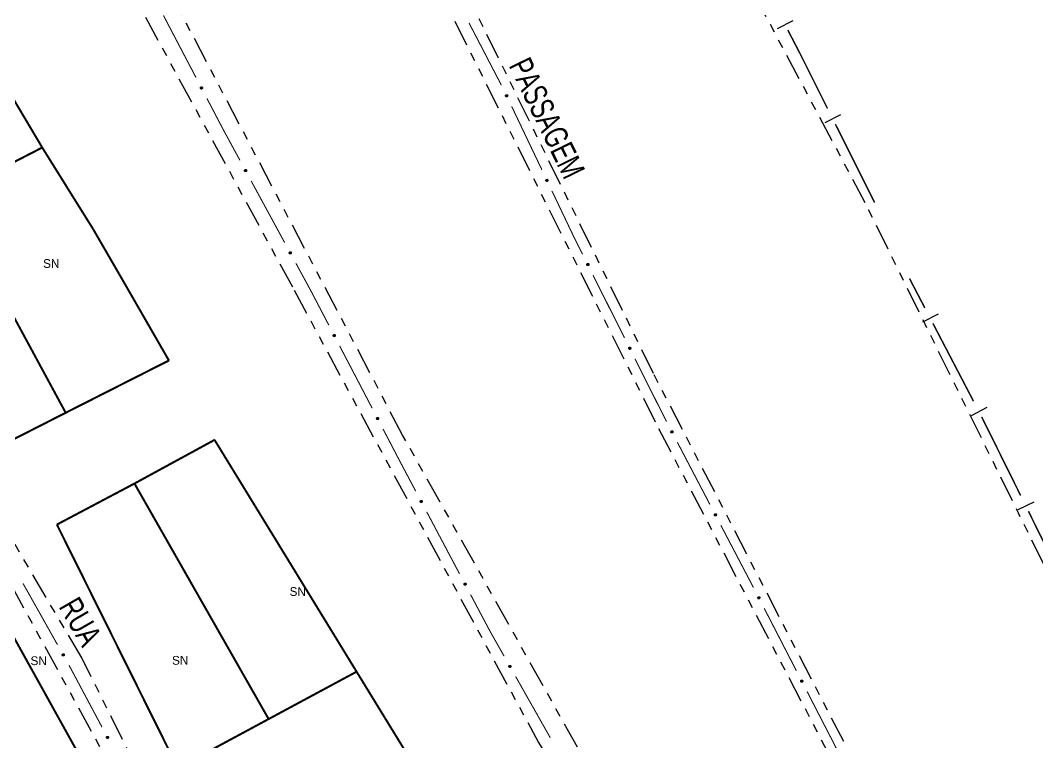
# Model space of a CAD drawing. Extents: x 205807 to 207855, y 4874692 to 4876446.
# Drawn here: x 207257.5 to 207431.4, y 4875657 to 4875780.4 of the extents above; entities that cross this region are included whole.
import ezdxf
from ezdxf.enums import TextEntityAlignment as Align

# ---------------------------------------------------------------- set-up
doc = ezdxf.new("R2010")
doc.units = 0
doc.header["$LTSCALE"] = 1.5
doc.header["$MEASUREMENT"] = 0
doc.linetypes.add('TRACO_25', pattern=[8, 3, -1, 1, -1, 1, -1])
for name, color, linetype in [('CD_MALHA_LOTES', 7, 'CONTINUOUS'), ('LM-LIM-SETORES-BAIRROS', 250, 'CONTINUOUS'), ('RU-QUADRA', 210, 'CONTINUOUS'), ('SV-EIXO-RUA-N-PAV', 6, 'CONTINUOUS'), ('SV-RUA-NAO-PAV', 7, 'CONTINUOUS'), ('SV-TXT-RUA-N-PAV', 7, 'CONTINUOUS'), ('Th_NmrPort', 1, 'CONTINUOUS')]:
    doc.layers.add(name, color=color, linetype=linetype)
doc.styles.add('ARIAL', font='ARIAL.SHX')

msp = doc.modelspace()

# ---------------------------------------------------------------- linework, layer by layer
at = {"layer": 'CD_MALHA_LOTES', "linetype": 'Continuous', "const_width": 0.35, "flags": 128}
for points in [[(207240.957543, 4875792.930096), (207261.283051, 4875758.668981)], [(207247.537401, 4875751.585853), (207261.283051, 4875758.668981)], [(207261.283051, 4875758.668981), (207269.991598, 4875744.7131)], [(207265.293271, 4875713.353231), (207245.242382, 4875750.403231)], [(207269.991598, 4875744.7131), (207275.256396, 4875735.619378)], [(207275.256396, 4875735.619378), (207282.924292, 4875722.285888)], [(207282.924292, 4875722.285888), (207265.293271, 4875713.353231)], [(207265.293271, 4875713.353231), (207256.515756, 4875708.889496)], [(207290.726332, 4875708.71914), (207277.041991, 4875701.260447)], [(207314.992376, 4875669.113521), (207290.726332, 4875708.71914)], [(207277.041991, 4875701.260447), (207263.789191, 4875694.250103)], [(207299.965589, 4875661.023669), (207277.041991, 4875701.260447)], [(207263.789191, 4875694.250103), (207284.44804, 4875652.66961)], [(207235.683263, 4875684.606871), (207244.446288, 4875688.269292), (207247.850237, 4875688.350961), (207249.688615, 4875687.155287), (207269.230695, 4875651.926422)], [(207299.965589, 4875661.023669), (207314.992376, 4875669.113521)], [(207323.691294, 4875654.921118), (207314.992376, 4875669.113521)], [(207284.44804, 4875652.66961), (207299.965589, 4875661.023669)]]:
    msp.add_lwpolyline(points, dxfattribs=at)
at = {"layer": 'LM-LIM-SETORES-BAIRROS'}
for points in [[(207389.534101, 4875780.320005), (207386.873211, 4875778.934487)], [(207397.676614, 4875764.240342), (207394.993665, 4875762.898036)], [(207414.329095, 4875730.195825), (207411.66935, 4875728.808109)], [(207422.655392, 4875714.237354), (207419.995647, 4875712.849638)], [(207430.676433, 4875698.088232), (207427.988042, 4875696.75686)]]:
    msp.add_lwpolyline(points, dxfattribs=at)
at = {"layer": 'LM-LIM-SETORES-BAIRROS', "const_width": 0.25}
for points in [[(207390.693354, 4875774.845776), (207388.665495, 4875778.740283)], [(207390.965918, 4875774.300986), (207390.693354, 4875774.845776)], [(207395.440269, 4875765.357822), (207390.965918, 4875774.300986)], [(207403.494102, 4875749.260127), (207396.782575, 4875762.674873)], [(207409.761219, 4875735.708039), (207409.455874, 4875736.293273)], [(207412.074079, 4875731.27513), (207409.761219, 4875735.708039)], [(207420.400375, 4875715.31666), (207413.461795, 4875728.615385)], [(207428.444656, 4875699.214807), (207421.787793, 4875712.656763)], [(207436.432891, 4875683.08446), (207429.776028, 4875696.526416)]]:
    msp.add_lwpolyline(points, dxfattribs=at)
at = {"layer": 'RU-QUADRA', "linetype": 'Continuous', "const_width": 0.18, "flags": 128}
for points in [[(207240.957543, 4875792.930096), (207261.283051, 4875758.668981), (207269.991598, 4875744.7131), (207275.256396, 4875735.619378), (207282.924292, 4875722.285888), (207265.293271, 4875713.353231), (207256.515756, 4875708.889496), (207248.907743, 4875705.051596), (207235.324783, 4875698.681614), (207221.332745, 4875692.119787), (207181.211874, 4875671.147518), (207176.266244, 4875681.07225), (207171.7383, 4875690.158784), (207162.573868, 4875708.549674), (207142.497864, 4875748.837558), (207170.122938, 4875760.931736), (207183.578432, 4875767.140478), (207197.783575, 4875773.69513), (207210.696872, 4875779.653688), (207229.09561, 4875787.412256)], [(207293.223152, 4875603.924695), (207289.677862, 4875611.395572), (207283.001526, 4875625.464403), (207269.230695, 4875651.926422), (207249.688615, 4875687.155287), (207247.850237, 4875688.350961), (207244.446288, 4875688.269292), (207235.683263, 4875684.606871), (207220.734105, 4875678.065881), (207187.32697, 4875662.760656), (207186.51209, 4875661.266017), (207192.952298, 4875647.628428), (207199.218884, 4875635.48696), (207207.201764, 4875620.020181), (207213.989382, 4875606.869217), (207215.514237, 4875603.924695), (207279.679371, 4875479.553777), (207316.160529, 4875497.418262), (207314.844199, 4875499.298734), (207342.299091, 4875513.590322)]]:
    msp.add_lwpolyline(points, close=True, dxfattribs=at)
msp.add_lwpolyline([(207323.691294, 4875654.921118), (207314.992376, 4875669.113521), (207290.726332, 4875708.71914), (207277.041991, 4875701.260447), (207263.789191, 4875694.250103), (207284.44804, 4875652.66961)], dxfattribs=at)
at = {"layer": 'SV-EIXO-RUA-N-PAV', "const_width": 0.18}
for points in [[(207281.990685, 4875781.24061), (207287.560037, 4875770.611296)], [(207334.207799, 4875779.942549), (207339.745969, 4875769.296955)], [(207289.416488, 4875767.068192), (207292.201165, 4875761.753535)], [(207341.487432, 4875765.696313), (207346.650213, 4875754.863691)], [(207292.201165, 4875761.753535), (207292.310107, 4875761.545615)], [(207292.310107, 4875761.545615), (207295.063774, 4875756.480476)], [(207296.974295, 4875752.966232), (207302.705859, 4875742.423501)], [(207348.37114, 4875751.252817), (207351.812994, 4875744.03107)], [(207351.812994, 4875744.03107), (207352.214462, 4875743.188705)], [(207352.214462, 4875743.188705), (207353.589808, 4875740.44753)], [(207304.61638, 4875738.909258), (207307.004532, 4875734.516453)], [(207355.383626, 4875736.872308), (207360.765081, 4875726.14664)], [(207307.004532, 4875734.516453), (207307.191152, 4875734.173181)], [(207307.191152, 4875734.173181), (207310.250227, 4875728.314458)], [(207312.101609, 4875724.768702), (207317.655754, 4875714.131435)], [(207362.558899, 4875722.571418), (207367.491899, 4875712.739556)], [(207367.491899, 4875712.739556), (207367.910163, 4875711.905923)], [(207367.910163, 4875711.905923), (207367.941409, 4875711.846291)], [(207319.507136, 4875710.585679), (207322.284209, 4875705.267045)], [(207369.797926, 4875708.303221), (207375.367475, 4875697.67401)], [(207322.284209, 4875705.267045), (207322.560991, 4875704.736952)], [(207322.560991, 4875704.736952), (207325.091842, 4875699.964492)], [(207326.965852, 4875696.430643), (207332.587884, 4875685.829098)], [(207377.223992, 4875694.13094), (207382.793541, 4875683.501729)], [(207258.009428, 4875684.178876), (207263.892563, 4875673.719969)], [(207334.461894, 4875682.29525), (207337.741413, 4875676.111015)], [(207384.632458, 4875679.949516), (207390.127509, 4875669.2816)], [(207337.741413, 4875676.111015), (207337.767899, 4875676.061069)], [(207337.767899, 4875676.061069), (207340.202409, 4875671.758626)], [(207265.853608, 4875670.233667), (207265.869651, 4875670.205145)], [(207265.869651, 4875670.205145), (207271.494822, 4875659.642326)], [(207342.17229, 4875668.277309), (207348.081933, 4875657.833358)], [(207391.959192, 4875665.725628), (207397.454242, 4875655.057713)]]:
    msp.add_lwpolyline(points, dxfattribs=at)
at = {"layer": 'SV-EIXO-RUA-N-PAV'}
for points in [[(207288.519086, 4875769.018103), (207288.565971, 4875769.004183), (207288.603421, 4875768.982632), (207288.629482, 4875768.955668), (207288.646299, 4875768.925835), (207288.660066, 4875768.893377), (207288.666726, 4875768.85759), (207288.665319, 4875768.816233), (207288.651686, 4875768.769102), (207288.627088, 4875768.73219), (207288.602019, 4875768.705225), (207288.571921, 4875768.685898), (207288.540165, 4875768.673053), (207288.502763, 4875768.667365), (207288.460866, 4875768.669199), (207288.413806, 4875768.684055), (207288.377236, 4875768.705434), (207288.352713, 4875768.732178), (207288.333475, 4875768.762559), (207288.319818, 4875768.795865), (207288.313483, 4875768.831032), (207288.315406, 4875768.873212), (207288.330684, 4875768.919466), (207288.351591, 4875768.956184), (207288.377983, 4875768.981076), (207288.408321, 4875768.999342), (207288.440708, 4875769.013546), (207288.476403, 4875769.021738), (207288.519086, 4875769.018103)], [(207340.664524, 4875767.678813), (207340.710849, 4875767.663127), (207340.747455, 4875767.640174), (207340.772477, 4875767.612241), (207340.788152, 4875767.581793), (207340.800679, 4875767.548837), (207340.805979, 4875767.512823), (207340.803007, 4875767.47155), (207340.787598, 4875767.424969), (207340.76162, 4875767.389015), (207340.735548, 4875767.363019), (207340.704739, 4875767.344846), (207340.67252, 4875767.333212), (207340.634929, 4875767.328945), (207340.593132, 4875767.332365), (207340.546668, 4875767.348992), (207340.510934, 4875767.371741), (207340.487442, 4875767.399394), (207340.469368, 4875767.430483), (207340.456982, 4875767.464282), (207340.451984, 4875767.499663), (207340.455503, 4875767.541741), (207340.472522, 4875767.587383), (207340.494804, 4875767.623282), (207340.52212, 4875767.647157), (207340.553128, 4875767.664261), (207340.58603, 4875767.677228), (207340.62201, 4875767.684062), (207340.664524, 4875767.678813)], [(207296.047121, 4875754.902164), (207296.094214, 4875754.888964), (207296.13199, 4875754.86799), (207296.158461, 4875754.841428), (207296.175733, 4875754.811856), (207296.189995, 4875754.779613), (207296.197203, 4875754.743932), (207296.19643, 4875754.702559), (207296.183521, 4875754.655225), (207296.159491, 4875754.61794), (207296.134838, 4875754.590594), (207296.10504, 4875754.570808), (207296.073485, 4875754.557478), (207296.036174, 4875754.551217), (207295.994254, 4875754.552409), (207295.946972, 4875754.566542), (207295.910079, 4875754.587359), (207295.885149, 4875754.613723), (207295.865448, 4875754.643807), (207295.851281, 4875754.676899), (207295.844408, 4875754.711965), (207295.845685, 4875754.75417), (207295.860253, 4875754.800653), (207295.880595, 4875754.837686), (207295.906602, 4875754.862979), (207295.936656, 4875754.881709), (207295.968822, 4875754.896407), (207296.004387, 4875754.905145), (207296.047121, 4875754.902164)], [(207347.548232, 4875753.235317), (207347.594557, 4875753.219632), (207347.631164, 4875753.196678), (207347.656185, 4875753.168746), (207347.67186, 4875753.138298), (207347.684388, 4875753.105341), (207347.689687, 4875753.069328), (207347.686715, 4875753.028054), (207347.671307, 4875752.981474), (207347.645328, 4875752.945519), (207347.619256, 4875752.919523), (207347.588448, 4875752.901351), (207347.556228, 4875752.889717), (207347.518638, 4875752.885449), (207347.47684, 4875752.888869), (207347.430377, 4875752.905497), (207347.394643, 4875752.928246), (207347.37115, 4875752.955899), (207347.353077, 4875752.986987), (207347.34069, 4875753.020786), (207347.335692, 4875753.056168), (207347.339211, 4875753.098245), (207347.35623, 4875753.143888), (207347.378513, 4875753.179787), (207347.405829, 4875753.203661), (207347.436836, 4875753.220766), (207347.469738, 4875753.233733), (207347.505718, 4875753.240567), (207347.548232, 4875753.235317)], [(207303.689206, 4875740.845189), (207303.7363, 4875740.83199), (207303.774075, 4875740.811015), (207303.800547, 4875740.784453), (207303.817818, 4875740.754882), (207303.832081, 4875740.722638), (207303.839288, 4875740.686958), (207303.838516, 4875740.645584), (207303.825606, 4875740.59825), (207303.801576, 4875740.560965), (207303.776924, 4875740.533619), (207303.747125, 4875740.513834), (207303.71557, 4875740.500503), (207303.67826, 4875740.494242), (207303.636339, 4875740.495435), (207303.589057, 4875740.509568), (207303.552164, 4875740.530385), (207303.527234, 4875740.556749), (207303.507533, 4875740.586832), (207303.493367, 4875740.619925), (207303.486494, 4875740.65499), (207303.48777, 4875740.697195), (207303.502338, 4875740.743678), (207303.52268, 4875740.780711), (207303.548687, 4875740.806005), (207303.578741, 4875740.824734), (207303.610907, 4875740.839432), (207303.646473, 4875740.848171), (207303.689206, 4875740.845189)], [(207354.520674, 4875738.837707), (207354.567307, 4875738.822965), (207354.604372, 4875738.800759), (207354.629955, 4875738.77334), (207354.646244, 4875738.743215), (207354.659437, 4875738.71052), (207354.665466, 4875738.674622), (207354.663332, 4875738.633296), (207354.648872, 4875738.586412), (207354.623628, 4875738.549938), (207354.598089, 4875738.523419), (207354.567655, 4875738.504625), (207354.535679, 4875738.49234), (207354.498182, 4875738.487311), (207354.456324, 4875738.489882), (207354.409532, 4875738.505564), (207354.373345, 4875738.527584), (207354.349296, 4875738.554754), (207354.330596, 4875738.58547), (207354.317526, 4875738.619011), (207354.311811, 4875738.654283), (207354.314476, 4875738.696424), (207354.330566, 4875738.742402), (207354.352116, 4875738.778745), (207354.378941, 4875738.803169), (207354.409596, 4875738.820899), (207354.442228, 4875738.834531), (207354.478061, 4875738.842094), (207354.520674, 4875738.837707)], [(207311.206996, 4875726.719895), (207311.253862, 4875726.705908), (207311.29128, 4875726.684304), (207311.317303, 4875726.657302), (207311.334077, 4875726.627445), (207311.347797, 4875726.594967), (207311.354406, 4875726.559171), (207311.35294, 4875726.517816), (207311.33924, 4875726.470705), (207311.314589, 4875726.433828), (207311.289482, 4875726.406899), (207311.259356, 4875726.387615), (207311.227582, 4875726.374815), (207311.190172, 4875726.36918), (207311.148277, 4875726.371075), (207311.101239, 4875726.385998), (207311.064699, 4875726.40743), (207311.040215, 4875726.434208), (207311.02102, 4875726.464617), (207311.00741, 4875726.497942), (207311.001126, 4875726.533118), (207311.003109, 4875726.575296), (207311.018453, 4875726.621528), (207311.039413, 4875726.658215), (207311.06584, 4875726.68307), (207311.096204, 4875726.701293), (207311.128612, 4875726.71545), (207311.164318, 4875726.723591), (207311.206996, 4875726.719895)], [(207361.695947, 4875724.536817), (207361.74258, 4875724.522075), (207361.779645, 4875724.499868), (207361.805228, 4875724.472449), (207361.821517, 4875724.442325), (207361.83471, 4875724.40963), (207361.840739, 4875724.373732), (207361.838605, 4875724.332406), (207361.824145, 4875724.285522), (207361.798901, 4875724.249048), (207361.773362, 4875724.222529), (207361.742928, 4875724.203735), (207361.710951, 4875724.19145), (207361.673455, 4875724.186421), (207361.631597, 4875724.188992), (207361.584805, 4875724.204674), (207361.548618, 4875724.226694), (207361.524569, 4875724.253864), (207361.505869, 4875724.28458), (207361.492799, 4875724.318121), (207361.487084, 4875724.353393), (207361.489749, 4875724.395534), (207361.505839, 4875724.441512), (207361.527389, 4875724.477855), (207361.554214, 4875724.502279), (207361.584869, 4875724.520009), (207361.617501, 4875724.533641), (207361.653334, 4875724.541204), (207361.695947, 4875724.536817)], [(207318.612523, 4875712.536871), (207318.659389, 4875712.522884), (207318.696808, 4875712.50128), (207318.72283, 4875712.474278), (207318.739604, 4875712.444421), (207318.753325, 4875712.411943), (207318.759933, 4875712.376147), (207318.758468, 4875712.334792), (207318.744767, 4875712.287681), (207318.720116, 4875712.250804), (207318.695009, 4875712.223875), (207318.664883, 4875712.204591), (207318.633109, 4875712.191792), (207318.595699, 4875712.186156), (207318.553805, 4875712.188051), (207318.506766, 4875712.202974), (207318.470227, 4875712.224406), (207318.445742, 4875712.251184), (207318.426547, 4875712.281593), (207318.412937, 4875712.314918), (207318.406653, 4875712.350094), (207318.408636, 4875712.392272), (207318.42398, 4875712.438504), (207318.44494, 4875712.475192), (207318.471368, 4875712.500046), (207318.501731, 4875712.518269), (207318.534139, 4875712.532426), (207318.569845, 4875712.540568), (207318.612523, 4875712.536871)], [(207368.900487, 4875710.253115), (207368.947373, 4875710.239196), (207368.984823, 4875710.217646), (207369.010885, 4875710.190682), (207369.027702, 4875710.16085), (207369.04147, 4875710.128392), (207369.04813, 4875710.092605), (207369.046724, 4875710.051248), (207369.033092, 4875710.004117), (207369.008495, 4875709.967204), (207368.983426, 4875709.940239), (207368.953328, 4875709.920912), (207368.921573, 4875709.908066), (207368.884171, 4875709.902377), (207368.842274, 4875709.904211), (207368.795214, 4875709.919065), (207368.758644, 4875709.940444), (207368.73412, 4875709.967187), (207368.714881, 4875709.997568), (207368.701223, 4875710.030874), (207368.694888, 4875710.066041), (207368.69681, 4875710.108221), (207368.712087, 4875710.154475), (207368.732994, 4875710.191193), (207368.759385, 4875710.216086), (207368.789722, 4875710.234353), (207368.822109, 4875710.248557), (207368.857804, 4875710.25675), (207368.900487, 4875710.253115)], [(207326.058784, 4875698.376077), (207326.105738, 4875698.36239), (207326.143295, 4875698.341025), (207326.169489, 4875698.314191), (207326.186454, 4875698.284442), (207326.200382, 4875698.252052), (207326.207219, 4875698.216299), (207326.206018, 4875698.174936), (207326.192618, 4875698.127738), (207326.168204, 4875698.090704), (207326.143269, 4875698.063615), (207326.113267, 4875698.044139), (207326.081576, 4875698.031136), (207326.044202, 4875698.025262), (207326.002297, 4875698.026889), (207325.955164, 4875698.041511), (207325.918488, 4875698.062709), (207325.893833, 4875698.08933), (207325.874444, 4875698.119616), (207325.860622, 4875698.152853), (207325.854112, 4875698.187988), (207325.855826, 4875698.230178), (207325.870874, 4875698.276507), (207325.891599, 4875698.313328), (207325.917867, 4875698.33835), (207325.948114, 4875698.356767), (207325.98043, 4875698.371131), (207326.016084, 4875698.379501), (207326.058784, 4875698.376077)], [(207376.326553, 4875696.080834), (207376.373439, 4875696.066915), (207376.410889, 4875696.045365), (207376.436951, 4875696.018401), (207376.453768, 4875695.988569), (207376.467535, 4875695.956111), (207376.474196, 4875695.920324), (207376.47279, 4875695.878968), (207376.459158, 4875695.831836), (207376.43456, 4875695.794923), (207376.409492, 4875695.767958), (207376.379394, 4875695.748631), (207376.347639, 4875695.735785), (207376.310237, 4875695.730096), (207376.26834, 4875695.73193), (207376.22128, 4875695.746785), (207376.184709, 4875695.768163), (207376.160186, 4875695.794906), (207376.140947, 4875695.825288), (207376.127289, 4875695.858593), (207376.120954, 4875695.89376), (207376.122876, 4875695.93594), (207376.138153, 4875695.982195), (207376.15906, 4875696.018912), (207376.185451, 4875696.043805), (207376.215788, 4875696.062072), (207376.248175, 4875696.076276), (207376.28387, 4875696.084469), (207376.326553, 4875696.080834)], [(207333.554826, 4875684.240683), (207333.60178, 4875684.226996), (207333.639337, 4875684.205632), (207333.665531, 4875684.178797), (207333.682496, 4875684.149048), (207333.696424, 4875684.116658), (207333.703261, 4875684.080905), (207333.70206, 4875684.039542), (207333.688661, 4875683.992344), (207333.664246, 4875683.95531), (207333.639311, 4875683.928221), (207333.609309, 4875683.908745), (207333.577618, 4875683.895743), (207333.540245, 4875683.889869), (207333.498339, 4875683.891495), (207333.451206, 4875683.906117), (207333.41453, 4875683.927315), (207333.389875, 4875683.953936), (207333.370486, 4875683.984222), (207333.356664, 4875684.01746), (207333.350154, 4875684.052594), (207333.351868, 4875684.094784), (207333.366916, 4875684.141113), (207333.387641, 4875684.177934), (207333.413909, 4875684.202957), (207333.444156, 4875684.221373), (207333.476472, 4875684.235738), (207333.512126, 4875684.244107), (207333.554826, 4875684.240683)], [(207383.748683, 4875681.905641), (207383.79547, 4875681.891394), (207383.832769, 4875681.869583), (207383.858641, 4875681.842437), (207383.87525, 4875681.812488), (207383.888789, 4875681.779934), (207383.895199, 4875681.744102), (207383.893504, 4875681.702756), (207383.879543, 4875681.655721), (207383.854688, 4875681.618981), (207383.829431, 4875681.592192), (207383.799199, 4875681.573076), (207383.767355, 4875681.560452), (207383.729914, 4875681.555025), (207383.68803, 4875681.557152), (207383.641075, 4875681.572336), (207383.604655, 4875681.59397), (207383.58032, 4875681.620884), (207383.561294, 4875681.651399), (207383.547869, 4875681.684799), (207383.54178, 4875681.720009), (207383.543997, 4875681.762175), (207383.559598, 4875681.808321), (207383.58076, 4875681.844892), (207383.607325, 4875681.869599), (207383.63779, 4875681.887654), (207383.670275, 4875681.901631), (207383.706027, 4875681.909574), (207383.748683, 4875681.905641)], [(207264.898588, 4875672.156015), (207264.945867, 4875672.143496), (207264.983941, 4875672.123069), (207265.010794, 4875672.096892), (207265.02849, 4875672.067573), (207265.043217, 4875672.035538), (207265.050938, 4875671.999966), (207265.050763, 4875671.958585), (207265.038538, 4875671.91107), (207265.015049, 4875671.873442), (207264.990794, 4875671.845743), (207264.961284, 4875671.82553), (207264.929924, 4875671.811745), (207264.892708, 4875671.804946), (207264.850775, 4875671.805533), (207264.803294, 4875671.818982), (207264.766104, 4875671.839264), (207264.740796, 4875671.865266), (207264.720663, 4875671.895062), (207264.706021, 4875671.927947), (207264.698642, 4875671.962909), (207264.699309, 4875672.005129), (207264.713204, 4875672.051817), (207264.73301, 4875672.08914), (207264.75865, 4875672.114806), (207264.78843, 4875672.133967), (207264.820381, 4875672.149128), (207264.855816, 4875672.158379), (207264.898588, 4875672.156015)], [(207341.212397, 4875670.197228), (207341.259708, 4875670.18483), (207341.297834, 4875670.1645), (207341.324753, 4875670.13839), (207341.342524, 4875670.109116), (207341.357331, 4875670.077119), (207341.365143, 4875670.041566), (207341.365073, 4875670.000186), (207341.352968, 4875669.952639), (207341.329575, 4875669.914952), (207341.30539, 4875669.887192), (207341.275931, 4875669.866903), (207341.244607, 4875669.853039), (207341.207408, 4875669.846146), (207341.165473, 4875669.846627), (207341.117958, 4875669.859956), (207341.080717, 4875669.880143), (207341.055344, 4875669.906081), (207341.035135, 4875669.935826), (207341.020409, 4875669.968673), (207341.012942, 4875670.003617), (207341.013502, 4875670.045837), (207341.027279, 4875670.092561), (207341.046989, 4875670.129934), (207341.072564, 4875670.155665), (207341.102296, 4875670.174902), (207341.134208, 4875670.190144), (207341.169619, 4875670.199484), (207341.212397, 4875670.197228)], [(207391.075417, 4875667.681753), (207391.122204, 4875667.667507), (207391.159503, 4875667.645695), (207391.185375, 4875667.61855), (207391.201983, 4875667.5886), (207391.215523, 4875667.556047), (207391.221933, 4875667.520214), (207391.220238, 4875667.478868), (207391.206277, 4875667.431834), (207391.181421, 4875667.395094), (207391.156165, 4875667.368305), (207391.125933, 4875667.349189), (207391.094088, 4875667.336565), (207391.056648, 4875667.331138), (207391.014764, 4875667.333265), (207390.967809, 4875667.348448), (207390.931389, 4875667.370083), (207390.907054, 4875667.396996), (207390.888028, 4875667.427511), (207390.874603, 4875667.460912), (207390.868514, 4875667.496122), (207390.870731, 4875667.538288), (207390.886332, 4875667.584434), (207390.907494, 4875667.621005), (207390.934059, 4875667.645712), (207390.964524, 4875667.663766), (207390.997009, 4875667.677744), (207391.03276, 4875667.685687), (207391.075417, 4875667.681753)], [(207272.464539, 4875658.055603), (207272.511517, 4875658.041999), (207272.54911, 4875658.0207), (207272.575352, 4875657.993911), (207272.592368, 4875657.964191), (207272.606353, 4875657.931826), (207272.613253, 4875657.896085), (207272.612124, 4875657.85472), (207272.598807, 4875657.807499), (207272.574457, 4875657.770422), (207272.54957, 4875657.743289), (207272.519602, 4875657.723761), (207272.487933, 4875657.710703), (207272.45057, 4875657.704764), (207272.408662, 4875657.706317), (207272.361503, 4875657.720857), (207272.324791, 4875657.74199), (207272.300089, 4875657.768569), (207272.280647, 4875657.798821), (207272.266767, 4875657.832034), (207272.260196, 4875657.867157), (207272.261836, 4875657.90935), (207272.276803, 4875657.955705), (207272.297464, 4875657.992562), (207272.323688, 4875658.017631), (207272.353902, 4875658.0361), (207272.386193, 4875658.050521), (207272.421833, 4875658.058953), (207272.464539, 4875658.055603)]]:
    msp.add_lwpolyline(points, close=True, dxfattribs=at)
for points in [[(207288.377983, 4875768.981076), (207288.571921, 4875768.685898)], [(207288.393975, 4875768.987708), (207288.583839, 4875768.695907)], [(207288.408321, 4875768.999342), (207288.602019, 4875768.705225)], [(207288.427242, 4875769.003598), (207288.613824, 4875768.723941)], [(207288.440708, 4875769.013546), (207288.627088, 4875768.73219)], [(207288.460625, 4875769.013387), (207288.63765, 4875768.754911)], [(207288.476403, 4875769.021738), (207288.651686, 4875768.769102)], [(207288.496542, 4875769.018341), (207288.655201, 4875768.794916)], [(207288.519086, 4875769.018103), (207288.665319, 4875768.816233)], [(207288.544317, 4875769.009483), (207288.662217, 4875768.843267)], [(207288.565971, 4875769.004183), (207288.666726, 4875768.85759)], [(207288.587373, 4875768.99199), (207288.658413, 4875768.882867)], [(207288.603421, 4875768.982632), (207288.660066, 4875768.893377)], [(207288.313483, 4875768.831032), (207288.413806, 4875768.684055)], [(207288.315406, 4875768.873212), (207288.460866, 4875768.669199)], [(207288.319108, 4875768.848348), (207288.433324, 4875768.683283)], [(207288.319227, 4875768.809899), (207288.39211, 4875768.700201)], [(207288.319818, 4875768.795865), (207288.377236, 4875768.705434)], [(207288.326182, 4875768.893648), (207288.479949, 4875768.670741)], [(207288.330684, 4875768.919466), (207288.502763, 4875768.667365)], [(207288.341258, 4875768.935438), (207288.51834, 4875768.673911)], [(207288.351591, 4875768.956184), (207288.540165, 4875768.673053)], [(207288.365717, 4875768.965199), (207288.554198, 4875768.681916)], [(207340.451984, 4875767.499663), (207340.546668, 4875767.348992)], [(207340.455503, 4875767.541741), (207340.593132, 4875767.332365)], [(207340.456924, 4875767.478328), (207340.525599, 4875767.365948)], [(207340.456982, 4875767.464282), (207340.510934, 4875767.371741)], [(207340.45826, 4875767.516754), (207340.566143, 4875767.347482)], [(207340.467045, 4875767.561754), (207340.612259, 4875767.333183)], [(207340.472522, 4875767.587383), (207340.634929, 4875767.328945)], [(207340.483693, 4875767.602942), (207340.650743, 4875767.334897)], [(207340.494804, 4875767.623282), (207340.67252, 4875767.333212)], [(207340.509261, 4875767.631755), (207340.686879, 4875767.341538)], [(207340.52212, 4875767.647157), (207340.704739, 4875767.344846)], [(207340.538352, 4875767.653178), (207340.717028, 4875767.354395)], [(207340.553128, 4875767.664261), (207340.735548, 4875767.363019)], [(207340.572197, 4875767.667797), (207340.748053, 4875767.381274)], [(207340.58603, 4875767.677228), (207340.76162, 4875767.389015)], [(207340.605927, 4875767.676314), (207340.773035, 4875767.411319)], [(207340.62201, 4875767.684062), (207340.787598, 4875767.424969)], [(207340.642005, 4875767.679905), (207340.792088, 4875767.450631)], [(207340.664524, 4875767.678813), (207340.803007, 4875767.47155)], [(207340.68941, 4875767.669244), (207340.800931, 4875767.498681)], [(207340.710849, 4875767.663127), (207340.805979, 4875767.512823)], [(207340.731773, 4875767.650133), (207340.79863, 4875767.538397)], [(207340.747455, 4875767.640174), (207340.800679, 4875767.548837)], [(207295.844408, 4875754.711965), (207295.946972, 4875754.566542)], [(207295.845685, 4875754.75417), (207295.994254, 4875754.552409)], [(207295.849767, 4875754.729366), (207295.9665, 4875754.56607)], [(207295.850476, 4875754.690923), (207295.925031, 4875754.582354)], [(207295.851281, 4875754.676899), (207295.910079, 4875754.587359)], [(207295.856147, 4875754.774768), (207296.013311, 4875754.554243)], [(207295.860253, 4875754.800653), (207296.036174, 4875754.551217)], [(207295.87058, 4875754.816784), (207296.051649, 4875754.558002)], [(207295.880595, 4875754.837686), (207296.073485, 4875754.557478)], [(207295.89458, 4875754.846916), (207296.08738, 4875754.566555)], [(207295.906602, 4875754.862979), (207296.10504, 4875754.570808)], [(207295.922491, 4875754.869855), (207296.116804, 4875754.580998)], [(207295.936656, 4875754.881709), (207296.134838, 4875754.590594)], [(207295.955511, 4875754.886254), (207296.146355, 4875754.609489)], [(207295.968822, 4875754.896407), (207296.159491, 4875754.61794)], [(207295.98874, 4875754.896553), (207296.169704, 4875754.64082)], [(207296.004387, 4875754.905145), (207296.183521, 4875754.655225)], [(207296.024576, 4875754.902057), (207296.186639, 4875754.68109)], [(207296.047121, 4875754.902164), (207296.19643, 4875754.702559)], [(207296.072481, 4875754.893932), (207296.192914, 4875754.729542)], [(207296.094214, 4875754.888964), (207296.197203, 4875754.743932)], [(207296.1158, 4875754.877101), (207296.188504, 4875754.769079)], [(207296.13199, 4875754.86799), (207296.189995, 4875754.779613)], [(207347.335692, 4875753.056168), (207347.430377, 4875752.905497)], [(207347.339211, 4875753.098245), (207347.47684, 4875752.888869)], [(207347.340632, 4875753.034833), (207347.409308, 4875752.922453)], [(207347.34069, 4875753.020786), (207347.394643, 4875752.928246)], [(207347.341969, 4875753.073259), (207347.449852, 4875752.903986)], [(207347.350754, 4875753.118258), (207347.495967, 4875752.889687)], [(207347.35623, 4875753.143888), (207347.518638, 4875752.885449)], [(207347.367401, 4875753.159447), (207347.534451, 4875752.891401)], [(207347.378513, 4875753.179787), (207347.556228, 4875752.889717)], [(207347.39297, 4875753.18826), (207347.570587, 4875752.898042)], [(207347.405829, 4875753.203661), (207347.588448, 4875752.901351)], [(207347.422061, 4875753.209683), (207347.600737, 4875752.9109)], [(207347.436836, 4875753.220766), (207347.619256, 4875752.919523)], [(207347.455906, 4875753.224301), (207347.631762, 4875752.937779)], [(207347.469738, 4875753.233733), (207347.645328, 4875752.945519)], [(207347.489635, 4875753.232819), (207347.656743, 4875752.967824)], [(207347.505718, 4875753.240567), (207347.671307, 4875752.981474)], [(207347.525713, 4875753.23641), (207347.675797, 4875753.007136)], [(207347.548232, 4875753.235317), (207347.686715, 4875753.028054)], [(207347.573119, 4875753.225748), (207347.684639, 4875753.055186)], [(207347.594557, 4875753.219632), (207347.689687, 4875753.069328)], [(207347.615481, 4875753.206637), (207347.682338, 4875753.094902)], [(207347.631164, 4875753.196678), (207347.684388, 4875753.105341)], [(207303.486494, 4875740.65499), (207303.589057, 4875740.509568)], [(207303.48777, 4875740.697195), (207303.636339, 4875740.495435)], [(207303.491853, 4875740.672391), (207303.608585, 4875740.509095)], [(207303.492561, 4875740.633948), (207303.567116, 4875740.525379)], [(207303.493367, 4875740.619925), (207303.552164, 4875740.530385)], [(207303.498232, 4875740.717794), (207303.655396, 4875740.497269)], [(207303.502338, 4875740.743678), (207303.67826, 4875740.494242)], [(207303.512665, 4875740.75981), (207303.693734, 4875740.501027)], [(207303.52268, 4875740.780711), (207303.71557, 4875740.500503)], [(207303.536666, 4875740.789942), (207303.729466, 4875740.509581)], [(207303.548687, 4875740.806005), (207303.747125, 4875740.513834)], [(207303.564576, 4875740.812881), (207303.758889, 4875740.524023)], [(207303.578741, 4875740.824734), (207303.776924, 4875740.533619)], [(207303.597596, 4875740.829279), (207303.788441, 4875740.552514)], [(207303.610907, 4875740.839432), (207303.801576, 4875740.560965)], [(207303.630825, 4875740.839578), (207303.811789, 4875740.583845)], [(207303.646473, 4875740.848171), (207303.825606, 4875740.59825)], [(207303.666661, 4875740.845083), (207303.828725, 4875740.624115)], [(207303.689206, 4875740.845189), (207303.838516, 4875740.645584)], [(207303.714566, 4875740.836957), (207303.834999, 4875740.672567)], [(207303.7363, 4875740.83199), (207303.839288, 4875740.686958)], [(207303.757885, 4875740.820126), (207303.83059, 4875740.712104)], [(207303.774075, 4875740.811015), (207303.832081, 4875740.722638)], [(207354.311811, 4875738.654283), (207354.409532, 4875738.505564)], [(207354.314476, 4875738.696424), (207354.456324, 4875738.489882)], [(207354.317183, 4875738.633053), (207354.388124, 4875738.522089)], [(207354.317526, 4875738.619011), (207354.373345, 4875738.527584)], [(207354.31774, 4875738.671498), (207354.429034, 4875738.504449)], [(207354.32561, 4875738.716667), (207354.47543, 4875738.491088)], [(207354.330566, 4875738.742402), (207354.498182, 4875738.487311)], [(207354.341419, 4875738.758185), (207354.513872, 4875738.493583)], [(207354.352116, 4875738.778745), (207354.535679, 4875738.49234)], [(207354.366397, 4875738.78751), (207354.549865, 4875738.500955)], [(207354.378941, 4875738.803169), (207354.567655, 4875738.504625)], [(207354.395048, 4875738.809519), (207354.579748, 4875738.514422)], [(207354.409596, 4875738.820899), (207354.598089, 4875738.523419)], [(207354.428589, 4875738.824821), (207354.610221, 4875738.541925)], [(207354.442228, 4875738.834531), (207354.623628, 4875738.549938)], [(207354.462139, 4875738.834021), (207354.634588, 4875738.57247)], [(207354.478061, 4875738.842094), (207354.648872, 4875738.586412)], [(207354.498137, 4875738.838343), (207354.65284, 4875738.612161)], [(207354.520674, 4875738.837707), (207354.663332, 4875738.633296)], [(207354.545749, 4875738.828645), (207354.660706, 4875738.66038)], [(207354.567307, 4875738.822965), (207354.665466, 4875738.674622)], [(207354.588491, 4875738.810397), (207354.6576, 4875738.700041)], [(207354.604372, 4875738.800759), (207354.659437, 4875738.71052)], [(207311.001126, 4875726.533118), (207311.101239, 4875726.385998)], [(207311.003109, 4875726.575296), (207311.148277, 4875726.371075)], [(207311.006775, 4875726.550427), (207311.120756, 4875726.385198)], [(207311.00684, 4875726.511977), (207311.079566, 4875726.402175)], [(207311.00741, 4875726.497942), (207311.064699, 4875726.40743)], [(207311.013914, 4875726.595716), (207311.167362, 4875726.372589)], [(207311.018453, 4875726.621528), (207311.190172, 4875726.36918)], [(207311.02905, 4875726.637484), (207311.205758, 4875726.375705)], [(207311.039413, 4875726.658215), (207311.227582, 4875726.374815)], [(207311.053551, 4875726.66721), (207311.241627, 4875726.383658)], [(207311.06584, 4875726.68307), (207311.259356, 4875726.387615)], [(207311.081842, 4875726.689679), (207311.271289, 4875726.397606)], [(207311.096204, 4875726.701293), (207311.289482, 4875726.406899)], [(207311.115132, 4875726.705521), (207311.301314, 4875726.425598)], [(207311.128612, 4875726.71545), (207311.314589, 4875726.433828)], [(207311.148529, 4875726.715263), (207311.325183, 4875726.456534)], [(207311.164318, 4875726.723591), (207311.33924, 4875726.470705)], [(207311.184452, 4875726.720165), (207311.342791, 4875726.496514)], [(207311.206996, 4875726.719895), (207311.35294, 4875726.517816)], [(207311.232214, 4875726.711239), (207311.349877, 4875726.544854)], [(207311.253862, 4875726.705908), (207311.354406, 4875726.559171)], [(207311.275245, 4875726.693684), (207311.34613, 4875726.58446)], [(207311.29128, 4875726.684304), (207311.347797, 4875726.594967)], [(207361.487084, 4875724.353393), (207361.584805, 4875724.204674)], [(207361.489749, 4875724.395534), (207361.631597, 4875724.188992)], [(207361.492456, 4875724.332163), (207361.563397, 4875724.221199)], [(207361.492799, 4875724.318121), (207361.548618, 4875724.226694)], [(207361.493013, 4875724.370608), (207361.604307, 4875724.203559)], [(207361.500883, 4875724.415777), (207361.650703, 4875724.190198)], [(207361.505839, 4875724.441512), (207361.673455, 4875724.186421)], [(207361.516691, 4875724.457294), (207361.689145, 4875724.192692)], [(207361.527389, 4875724.477855), (207361.710951, 4875724.19145)], [(207361.54167, 4875724.48662), (207361.725138, 4875724.200065)], [(207361.554214, 4875724.502279), (207361.742928, 4875724.203735)], [(207361.570321, 4875724.508628), (207361.755021, 4875724.213532)], [(207361.584869, 4875724.520009), (207361.773362, 4875724.222529)], [(207361.603862, 4875724.523931), (207361.785494, 4875724.241035)], [(207361.617501, 4875724.533641), (207361.798901, 4875724.249048)], [(207361.637412, 4875724.533131), (207361.809861, 4875724.27158)], [(207361.653334, 4875724.541204), (207361.824145, 4875724.285522)], [(207361.67341, 4875724.537453), (207361.828113, 4875724.311271)], [(207361.695947, 4875724.536817), (207361.838605, 4875724.332406)], [(207361.721022, 4875724.527755), (207361.835979, 4875724.35949)], [(207361.74258, 4875724.522075), (207361.840739, 4875724.373732)], [(207361.763764, 4875724.509507), (207361.832873, 4875724.399151)], [(207361.779645, 4875724.499868), (207361.83471, 4875724.40963)], [(207318.406653, 4875712.350094), (207318.506766, 4875712.202974)], [(207318.408636, 4875712.392272), (207318.553805, 4875712.188051)], [(207318.412303, 4875712.367403), (207318.526283, 4875712.202174)], [(207318.412367, 4875712.328953), (207318.485093, 4875712.219151)], [(207318.412937, 4875712.314918), (207318.470227, 4875712.224406)], [(207318.419442, 4875712.412692), (207318.572889, 4875712.189565)], [(207318.42398, 4875712.438504), (207318.595699, 4875712.186156)], [(207318.434577, 4875712.45446), (207318.611285, 4875712.192681)], [(207318.44494, 4875712.475192), (207318.633109, 4875712.191792)], [(207318.459078, 4875712.484186), (207318.647155, 4875712.200635)], [(207318.471368, 4875712.500046), (207318.664883, 4875712.204591)], [(207318.487369, 4875712.506655), (207318.676816, 4875712.214583)], [(207318.501731, 4875712.518269), (207318.695009, 4875712.223875)], [(207318.520659, 4875712.522497), (207318.706841, 4875712.242574)], [(207318.534139, 4875712.532426), (207318.720116, 4875712.250804)], [(207318.554056, 4875712.532239), (207318.730711, 4875712.27351)], [(207318.569845, 4875712.540568), (207318.744767, 4875712.287681)], [(207318.589979, 4875712.537142), (207318.748319, 4875712.31349)], [(207318.612523, 4875712.536871), (207318.758468, 4875712.334792)], [(207318.637742, 4875712.528215), (207318.755404, 4875712.36183)], [(207318.659389, 4875712.522884), (207318.759933, 4875712.376147)], [(207318.680773, 4875712.510661), (207318.751657, 4875712.401436)], [(207318.696808, 4875712.50128), (207318.753325, 4875712.411943)], [(207368.694888, 4875710.066041), (207368.795214, 4875709.919065)], [(207368.69681, 4875710.108221), (207368.842274, 4875709.904211)], [(207368.700512, 4875710.083357), (207368.814732, 4875709.918294)], [(207368.700633, 4875710.044908), (207368.773517, 4875709.935211)], [(207368.701223, 4875710.030874), (207368.758644, 4875709.940444)], [(207368.707586, 4875710.128657), (207368.861356, 4875709.905753)], [(207368.712087, 4875710.154475), (207368.884171, 4875709.902377)], [(207368.72266, 4875710.170447), (207368.899748, 4875709.908924)], [(207368.732994, 4875710.191193), (207368.921573, 4875709.908066)], [(207368.747119, 4875710.200208), (207368.935606, 4875709.916929)], [(207368.759385, 4875710.216086), (207368.953328, 4875709.920912)], [(207368.775377, 4875710.222718), (207368.965247, 4875709.93092)], [(207368.789722, 4875710.234353), (207368.983426, 4875709.940239)], [(207368.808644, 4875710.238609), (207368.995231, 4875709.958956)], [(207368.822109, 4875710.248557), (207369.008495, 4875709.967204)], [(207368.842027, 4875710.248398), (207369.019056, 4875709.989926)], [(207368.857804, 4875710.25675), (207369.033092, 4875710.004117)], [(207368.877943, 4875710.253353), (207369.036606, 4875710.029931)], [(207368.900487, 4875710.253115), (207369.046724, 4875710.051248)], [(207368.925718, 4875710.244496), (207369.043622, 4875710.078282)], [(207368.947373, 4875710.239196), (207369.04813, 4875710.092605)], [(207368.968775, 4875710.227004), (207369.039817, 4875710.117882)], [(207368.984823, 4875710.217646), (207369.04147, 4875710.128392)], [(207325.854112, 4875698.187988), (207325.955164, 4875698.041511)], [(207325.855826, 4875698.230178), (207326.002297, 4875698.026889)], [(207325.859651, 4875698.205333), (207325.974685, 4875698.040836)], [(207325.859962, 4875698.166884), (207325.933388, 4875698.057549)], [(207325.860622, 4875698.152853), (207325.918488, 4875698.062709)], [(207325.866501, 4875698.250667), (207326.021371, 4875698.028525)], [(207325.870874, 4875698.276507), (207326.044202, 4875698.025262)], [(207325.881368, 4875698.292531), (207326.059746, 4875698.031886)], [(207325.891599, 4875698.313328), (207326.081576, 4875698.031136)], [(207325.905679, 4875698.322413), (207326.095565, 4875698.040069)], [(207325.917867, 4875698.33835), (207326.113267, 4875698.044139)], [(207325.933826, 4875698.345061), (207326.125136, 4875698.054206)], [(207325.948114, 4875698.356767), (207326.143269, 4875698.063615)], [(207325.967014, 4875698.361116), (207326.154981, 4875698.082389)], [(207325.98043, 4875698.371131), (207326.168204, 4875698.090704)], [(207326.000348, 4875698.371071), (207326.178653, 4875698.113477)], [(207326.016084, 4875698.379501), (207326.192618, 4875698.127738)], [(207326.036239, 4875698.376204), (207326.196005, 4875698.153569)], [(207326.058784, 4875698.376077), (207326.206018, 4875698.174936)], [(207326.084057, 4875698.367582), (207326.202781, 4875698.201953)], [(207326.105738, 4875698.36239), (207326.207219, 4875698.216299)], [(207326.1272, 4875698.350303), (207326.198781, 4875698.241534)], [(207326.143295, 4875698.341025), (207326.200382, 4875698.252052)], [(207376.138153, 4875695.982195), (207376.310237, 4875695.730096)], [(207376.148726, 4875695.998166), (207376.325814, 4875695.736643)], [(207376.15906, 4875696.018912), (207376.347639, 4875695.735785)], [(207376.173185, 4875696.027927), (207376.361672, 4875695.744649)], [(207376.185451, 4875696.043805), (207376.379394, 4875695.748631)], [(207376.201443, 4875696.050437), (207376.391313, 4875695.758639)], [(207376.215788, 4875696.062072), (207376.409492, 4875695.767958)], [(207376.23471, 4875696.066328), (207376.421297, 4875695.786675)], [(207376.248175, 4875696.076276), (207376.43456, 4875695.794923)], [(207376.268093, 4875696.076117), (207376.445122, 4875695.817645)], [(207376.28387, 4875696.084469), (207376.459158, 4875695.831836)], [(207376.304009, 4875696.081072), (207376.462672, 4875695.857651)], [(207376.326553, 4875696.080834), (207376.47279, 4875695.878968)], [(207376.351784, 4875696.072215), (207376.469688, 4875695.906001)], [(207376.373439, 4875696.066915), (207376.474196, 4875695.920324)], [(207376.39484, 4875696.054723), (207376.465883, 4875695.945601)], [(207376.410889, 4875696.045365), (207376.467535, 4875695.956111)], [(207376.120954, 4875695.89376), (207376.22128, 4875695.746785)], [(207376.122876, 4875695.93594), (207376.26834, 4875695.73193)], [(207376.126578, 4875695.911076), (207376.240798, 4875695.746013)], [(207376.126699, 4875695.872627), (207376.199583, 4875695.76293)], [(207376.127289, 4875695.858593), (207376.184709, 4875695.768163)], [(207376.133652, 4875695.956376), (207376.287422, 4875695.733472)], [(207333.350154, 4875684.052594), (207333.451206, 4875683.906117)], [(207333.351868, 4875684.094784), (207333.498339, 4875683.891495)], [(207333.355693, 4875684.069939), (207333.470727, 4875683.905442)], [(207333.356004, 4875684.031491), (207333.42943, 4875683.922155)], [(207333.356664, 4875684.01746), (207333.41453, 4875683.927315)], [(207333.362543, 4875684.115273), (207333.517413, 4875683.893132)], [(207333.366916, 4875684.141113), (207333.540245, 4875683.889869)], [(207333.377411, 4875684.157137), (207333.555789, 4875683.896492)], [(207333.387641, 4875684.177934), (207333.577618, 4875683.895743)], [(207333.401721, 4875684.187019), (207333.591607, 4875683.904675)], [(207333.413909, 4875684.202957), (207333.609309, 4875683.908745)], [(207333.429868, 4875684.209668), (207333.621178, 4875683.918813)], [(207333.444156, 4875684.221373), (207333.639311, 4875683.928221)], [(207333.463056, 4875684.225723), (207333.651023, 4875683.946996)], [(207333.476472, 4875684.235738), (207333.664246, 4875683.95531)], [(207333.49639, 4875684.235677), (207333.674695, 4875683.978083)], [(207333.512126, 4875684.244107), (207333.688661, 4875683.992344)], [(207333.532281, 4875684.24081), (207333.692047, 4875684.018175)], [(207333.554826, 4875684.240683), (207333.70206, 4875684.039542)], [(207333.5801, 4875684.232189), (207333.698823, 4875684.06656)], [(207333.60178, 4875684.226996), (207333.703261, 4875684.080905)], [(207333.623242, 4875684.21491), (207333.694823, 4875684.106141)], [(207333.639337, 4875684.205632), (207333.696424, 4875684.116658)], [(207383.54178, 4875681.720009), (207383.641075, 4875681.572336)], [(207383.543997, 4875681.762175), (207383.68803, 4875681.557152)], [(207383.547377, 4875681.698837), (207383.619492, 4875681.588632)], [(207383.547525, 4875681.737286), (207383.660588, 4875681.571428)], [(207383.547869, 4875681.684799), (207383.604655, 4875681.59397)], [(207383.554916, 4875681.782535), (207383.707123, 4875681.558561)], [(207383.559598, 4875681.808321), (207383.729914, 4875681.555025)], [(207383.570282, 4875681.824219), (207383.745536, 4875681.561463)], [(207383.58076, 4875681.844892), (207383.767355, 4875681.560452)], [(207383.594948, 4875681.853808), (207383.781449, 4875681.569217)], [(207383.607325, 4875681.869599), (207383.799199, 4875681.573076)], [(207383.623364, 4875681.876119), (207383.811187, 4875681.583001)], [(207383.63779, 4875681.887654), (207383.829431, 4875681.592192)], [(207383.656741, 4875681.891777), (207383.841367, 4875681.610826)], [(207383.670275, 4875681.901631), (207383.854688, 4875681.618981)], [(207383.690191, 4875681.901333), (207383.865408, 4875681.641628)], [(207383.706027, 4875681.909574), (207383.879543, 4875681.655721)], [(207383.726141, 4875681.906036), (207383.883237, 4875681.68151)], [(207383.748683, 4875681.905641), (207383.893504, 4875681.702756)], [(207383.773853, 4875681.896845), (207383.890591, 4875681.72981)], [(207383.79547, 4875681.891394), (207383.895199, 4875681.744102)], [(207383.816786, 4875681.879052), (207383.887064, 4875681.769436)], [(207383.832769, 4875681.869583), (207383.888789, 4875681.779934)], [(207264.698642, 4875671.962909), (207264.803294, 4875671.818982)], [(207264.699309, 4875672.005129), (207264.850775, 4875671.805533)], [(207264.703749, 4875671.980386), (207264.822826, 4875671.818792)], [(207264.705013, 4875671.941957), (207264.781127, 4875671.834475)], [(207264.706021, 4875671.927947), (207264.766104, 4875671.839264)], [(207264.709473, 4875672.025876), (207264.869803, 4875671.807642)], [(207264.713204, 4875672.051817), (207264.892708, 4875671.804946)], [(207264.723298, 4875672.068096), (207264.908083, 4875671.811953)], [(207264.73301, 4875672.08914), (207264.929924, 4875671.811745)], [(207264.746861, 4875672.098571), (207264.943687, 4875671.821022)], [(207264.75865, 4875672.114806), (207264.961284, 4875671.82553)], [(207264.774437, 4875672.121911), (207264.972899, 4875671.835888)], [(207264.78843, 4875672.133967), (207264.990794, 4875671.845743)], [(207264.807217, 4875672.138784), (207265.002037, 4875671.864802)], [(207264.820381, 4875672.149128), (207265.015049, 4875671.873442)], [(207264.840294, 4875672.149562), (207265.02493, 4875671.896467)], [(207264.855816, 4875672.158379), (207265.038538, 4875671.91107)], [(207264.876047, 4875672.155582), (207265.041283, 4875671.936977)], [(207264.898588, 4875672.156015), (207265.050763, 4875671.958585)], [(207264.924064, 4875672.148149), (207265.046858, 4875671.985515)], [(207264.945867, 4875672.143496), (207265.050938, 4875671.999966)], [(207264.967622, 4875672.131945), (207265.041878, 4875672.024984)], [(207264.983941, 4875672.123069), (207265.043217, 4875672.035538)], [(207341.012942, 4875670.003617), (207341.117958, 4875669.859956)], [(207341.013502, 4875670.045837), (207341.165473, 4875669.846627)], [(207341.018005, 4875670.021106), (207341.137491, 4875669.859815)], [(207341.019366, 4875669.982681), (207341.095752, 4875669.875392)], [(207341.020409, 4875669.968673), (207341.080717, 4875669.880143)], [(207341.023613, 4875670.066611), (207341.184496, 4875669.848784)], [(207341.027279, 4875670.092561), (207341.207408, 4875669.846146)], [(207341.037331, 4875670.108865), (207341.222765, 4875669.853192)], [(207341.046989, 4875670.129934), (207341.244607, 4875669.853039)], [(207341.060816, 4875670.1394), (207341.258346, 4875669.862351)], [(207341.072564, 4875670.155665), (207341.275931, 4875669.866903)], [(207341.088334, 4875670.16281), (207341.28752, 4875669.877291)], [(207341.102296, 4875670.174902), (207341.30539, 4875669.887192)], [(207341.12107, 4875670.179766), (207341.316584, 4875669.906279)], [(207341.134208, 4875670.190144), (207341.329575, 4875669.914952)], [(207341.15412, 4875670.190628), (207341.339398, 4875669.938002)], [(207341.169619, 4875670.199484), (207341.352968, 4875669.952639)], [(207341.189857, 4875670.196739), (207341.355647, 4875669.978553)], [(207341.212397, 4875670.197228), (207341.365073, 4875670.000186)], [(207341.237893, 4875670.189428), (207341.361099, 4875670.027105)], [(207341.259708, 4875670.18483), (207341.365143, 4875670.041566)], [(207341.281492, 4875670.173334), (207341.356019, 4875670.066562)], [(207341.297834, 4875670.1645), (207341.357331, 4875670.077119)], [(207390.868514, 4875667.496122), (207390.967809, 4875667.348448)], [(207390.870731, 4875667.538288), (207391.014764, 4875667.333265)], [(207390.874111, 4875667.47495), (207390.946226, 4875667.364745)], [(207390.874259, 4875667.513399), (207390.987321, 4875667.34754)], [(207390.874603, 4875667.460912), (207390.931389, 4875667.370083)], [(207390.88165, 4875667.558648), (207391.033857, 4875667.334673)], [(207390.886332, 4875667.584434), (207391.056648, 4875667.331138)], [(207390.897016, 4875667.600331), (207391.07227, 4875667.337576)], [(207390.907494, 4875667.621005), (207391.094088, 4875667.336565)], [(207390.921682, 4875667.629921), (207391.108183, 4875667.34533)], [(207390.934059, 4875667.645712), (207391.125933, 4875667.349189)], [(207390.950097, 4875667.652232), (207391.137921, 4875667.359113)], [(207390.964524, 4875667.663766), (207391.156165, 4875667.368305)], [(207390.983475, 4875667.66789), (207391.168101, 4875667.386938)], [(207390.997009, 4875667.677744), (207391.181421, 4875667.395094)], [(207391.016925, 4875667.677446), (207391.192142, 4875667.417741)], [(207391.03276, 4875667.685687), (207391.206277, 4875667.431834)], [(207391.052875, 4875667.682149), (207391.209971, 4875667.457623)], [(207391.075417, 4875667.681753), (207391.220238, 4875667.478868)], [(207391.100587, 4875667.672958), (207391.217325, 4875667.505923)], [(207391.122204, 4875667.667507), (207391.221933, 4875667.520214)], [(207391.14352, 4875667.655165), (207391.213798, 4875667.545549)], [(207391.159503, 4875667.645695), (207391.215523, 4875667.556047)], [(207272.260196, 4875657.867157), (207272.361503, 4875657.720857)], [(207272.261836, 4875657.90935), (207272.408662, 4875657.706317)], [(207272.265704, 4875657.884511), (207272.381026, 4875657.720216)], [(207272.266082, 4875657.846064), (207272.339699, 4875657.736857)], [(207272.266767, 4875657.832034), (207272.324791, 4875657.74199)], [(207272.272475, 4875657.929857), (207272.427733, 4875657.707987)], [(207272.276803, 4875657.955705), (207272.45057, 4875657.704764)], [(207272.287269, 4875657.971747), (207272.466103, 4875657.711415)], [(207272.297464, 4875657.992562), (207272.487933, 4875657.710703)], [(207272.311528, 4875658.001672), (207272.501906, 4875657.71966)], [(207272.323688, 4875658.017631), (207272.519602, 4875657.723761)], [(207272.339635, 4875658.02437), (207272.531453, 4875657.733849)], [(207272.353902, 4875658.0361), (207272.54957, 4875657.743289)], [(207272.372795, 4875658.040483), (207272.561249, 4875657.762085)], [(207272.386193, 4875658.050521), (207272.574457, 4875657.770422)], [(207272.406111, 4875658.050495), (207272.584866, 4875657.793213)], [(207272.421833, 4875658.058953), (207272.598807, 4875657.807499)], [(207272.441994, 4875658.055691), (207272.602148, 4875657.833336)], [(207272.464539, 4875658.055603), (207272.612124, 4875657.85472)], [(207272.489827, 4875658.047153), (207272.60884, 4875657.881732)], [(207272.511517, 4875658.041999), (207272.613253, 4875657.896085)], [(207272.532999, 4875658.02995), (207272.604771, 4875657.921306)], [(207272.54911, 4875658.0207), (207272.606353, 4875657.931826)]]:
    msp.add_lwpolyline(points, dxfattribs=at)
at = {"layer": 'SV-RUA-NAO-PAV', "linetype": 'TRACO_25'}
for points in [[(207676.436786, 4875228.705295, 8.252453), (207675.031672, 4875230.572661, 8.327524), (207669.83398, 4875236.426223, 8.427619), (207665.960369, 4875240.454011, 8.577762), (207662.389505, 4875247.055429, 8.577762), (207649.929181, 4875270.33528, 9.228381), (207642.377999, 4875285.10593, 10.229333), (207631.951808, 4875305.391693, 10.229333), (207609.252357, 4875346.601008, 9.803928), (207588.200621, 4875384.384821, 9.728857), (207552.622362, 4875455.746722, 9.453595), (207525.3319, 4875509.15638, 9.478619), (207511.064047, 4875535.609804, 9.116693), (207475.050231, 4875603.886333, 9.116693), (207453.629366, 4875644.496925, 8.354462), (207401.888693, 4875749.220715, 7.59223), (207352.522704, 4875842.056278, 6.707058), (207350.762315, 4875845.214969, 6.707058), (207348.773001, 4875846.379824, 6.707058)], [(207425.759146, 4875603.887477, 7.002115), (207365.713646, 4875720.070215, 7.002115), (207313.004357, 4875827.349228, 6.116943), (207312.652211, 4875828.972099, 6.116943), (207312.893621, 4875830.461179, 6.116943)], [(207306.468436, 4875827.61051, 6.116943), (207307.540439, 4875827.167944, 6.116943), (207308.612539, 4875825.799654, 6.116943), (207310.301677, 4875823.158402, 6.141531), (207366.60235, 4875710.665237, 6.756234), (207422.404963, 4875603.887555, 8.77246)], [(207382.058297, 4875603.888904, 7.46929), (207322.849118, 4875709.551888, 6.362824), (207270.555267, 4875809.126397, 5.772709), (207270.705613, 4875810.705032, 5.772709), (207271.544498, 4875812.115767, 5.698945)], [(207262.451607, 4875808.081514, 5.354711), (207265.282966, 4875805.958951, 5.379299), (207267.429774, 4875802.031543, 5.551416), (207304.309678, 4875734.319991, 6.043179), (207346.049354, 4875657.030815, 7.100468), (207378.740536, 4875603.888904, 7.518466)], [(207301.90747, 4875603.89035, 5.428475), (207268.046072, 4875671.455053, 5.428475), (207255.639585, 4875692.540658, 5.010478), (207251.377104, 4875695.883451, 5.010478), (207247.185233, 4875696.429976, 5.010478), (207241.336641, 4875695.763887, 5.010478), (207181.224185, 4875668.261633, 4.125305), (207178.446401, 4875668.463018, 4.125305), (207177.532988, 4875670.072819, 4.125305), (207135.576038, 4875748.570934, 4.543303), (207135.427119, 4875750.214519, 4.543303), (207135.764752, 4875751.732269, 4.543303), (207137.295021, 4875752.457995, 4.543303)], [(207206.107676, 4875603.892573, 4.518715), (207206.00187, 4875604.091567, 4.518715), (207189.208048, 4875637.629647, 4.494127), (207180.304237, 4875659.367662, 4.32201), (207181.318271, 4875662.283009, 4.32201), (207184.867388, 4875665.071601, 4.32201), (207241.553924, 4875691.147133, 5.207182), (207244.581083, 4875691.084459, 5.182594), (207249.517549, 4875690.119008, 5.158006), (207252.785739, 4875687.866765, 5.182594), (207255.948019, 4875683.959677, 5.231771), (207284.974696, 4875630.983395, 6.461176), (207298.913056, 4875603.89042, 6.928351)]]:
    msp.add_polyline3d(points, dxfattribs=at)

# ---------------------------------------------------------------- texts
at = {"layer": 'SV-TXT-RUA-N-PAV', "style": 'ARIAL', "width": 0.7}
for s, rotation, p in [('PASSAGEM', 296, (207340.924127, 4875772.691534)), ('RUA', 300, (207264.02168, 4875680.23181))]:
    msp.add_text(s, height=4, rotation=rotation, dxfattribs=at).set_placement(p)
at = {"layer": 'Th_NmrPort', "color": 1}
for p in [(207261.432227, 4875738.851908), (207303.54698, 4875682.804882), (207259.278516, 4875670.989819), (207283.459082, 4875671.054086)]:
    msp.add_text('SN', height=1.5, dxfattribs=at).set_placement(p, align=Align.MIDDLE_LEFT)

doc.saveas('drawing.dxf')
